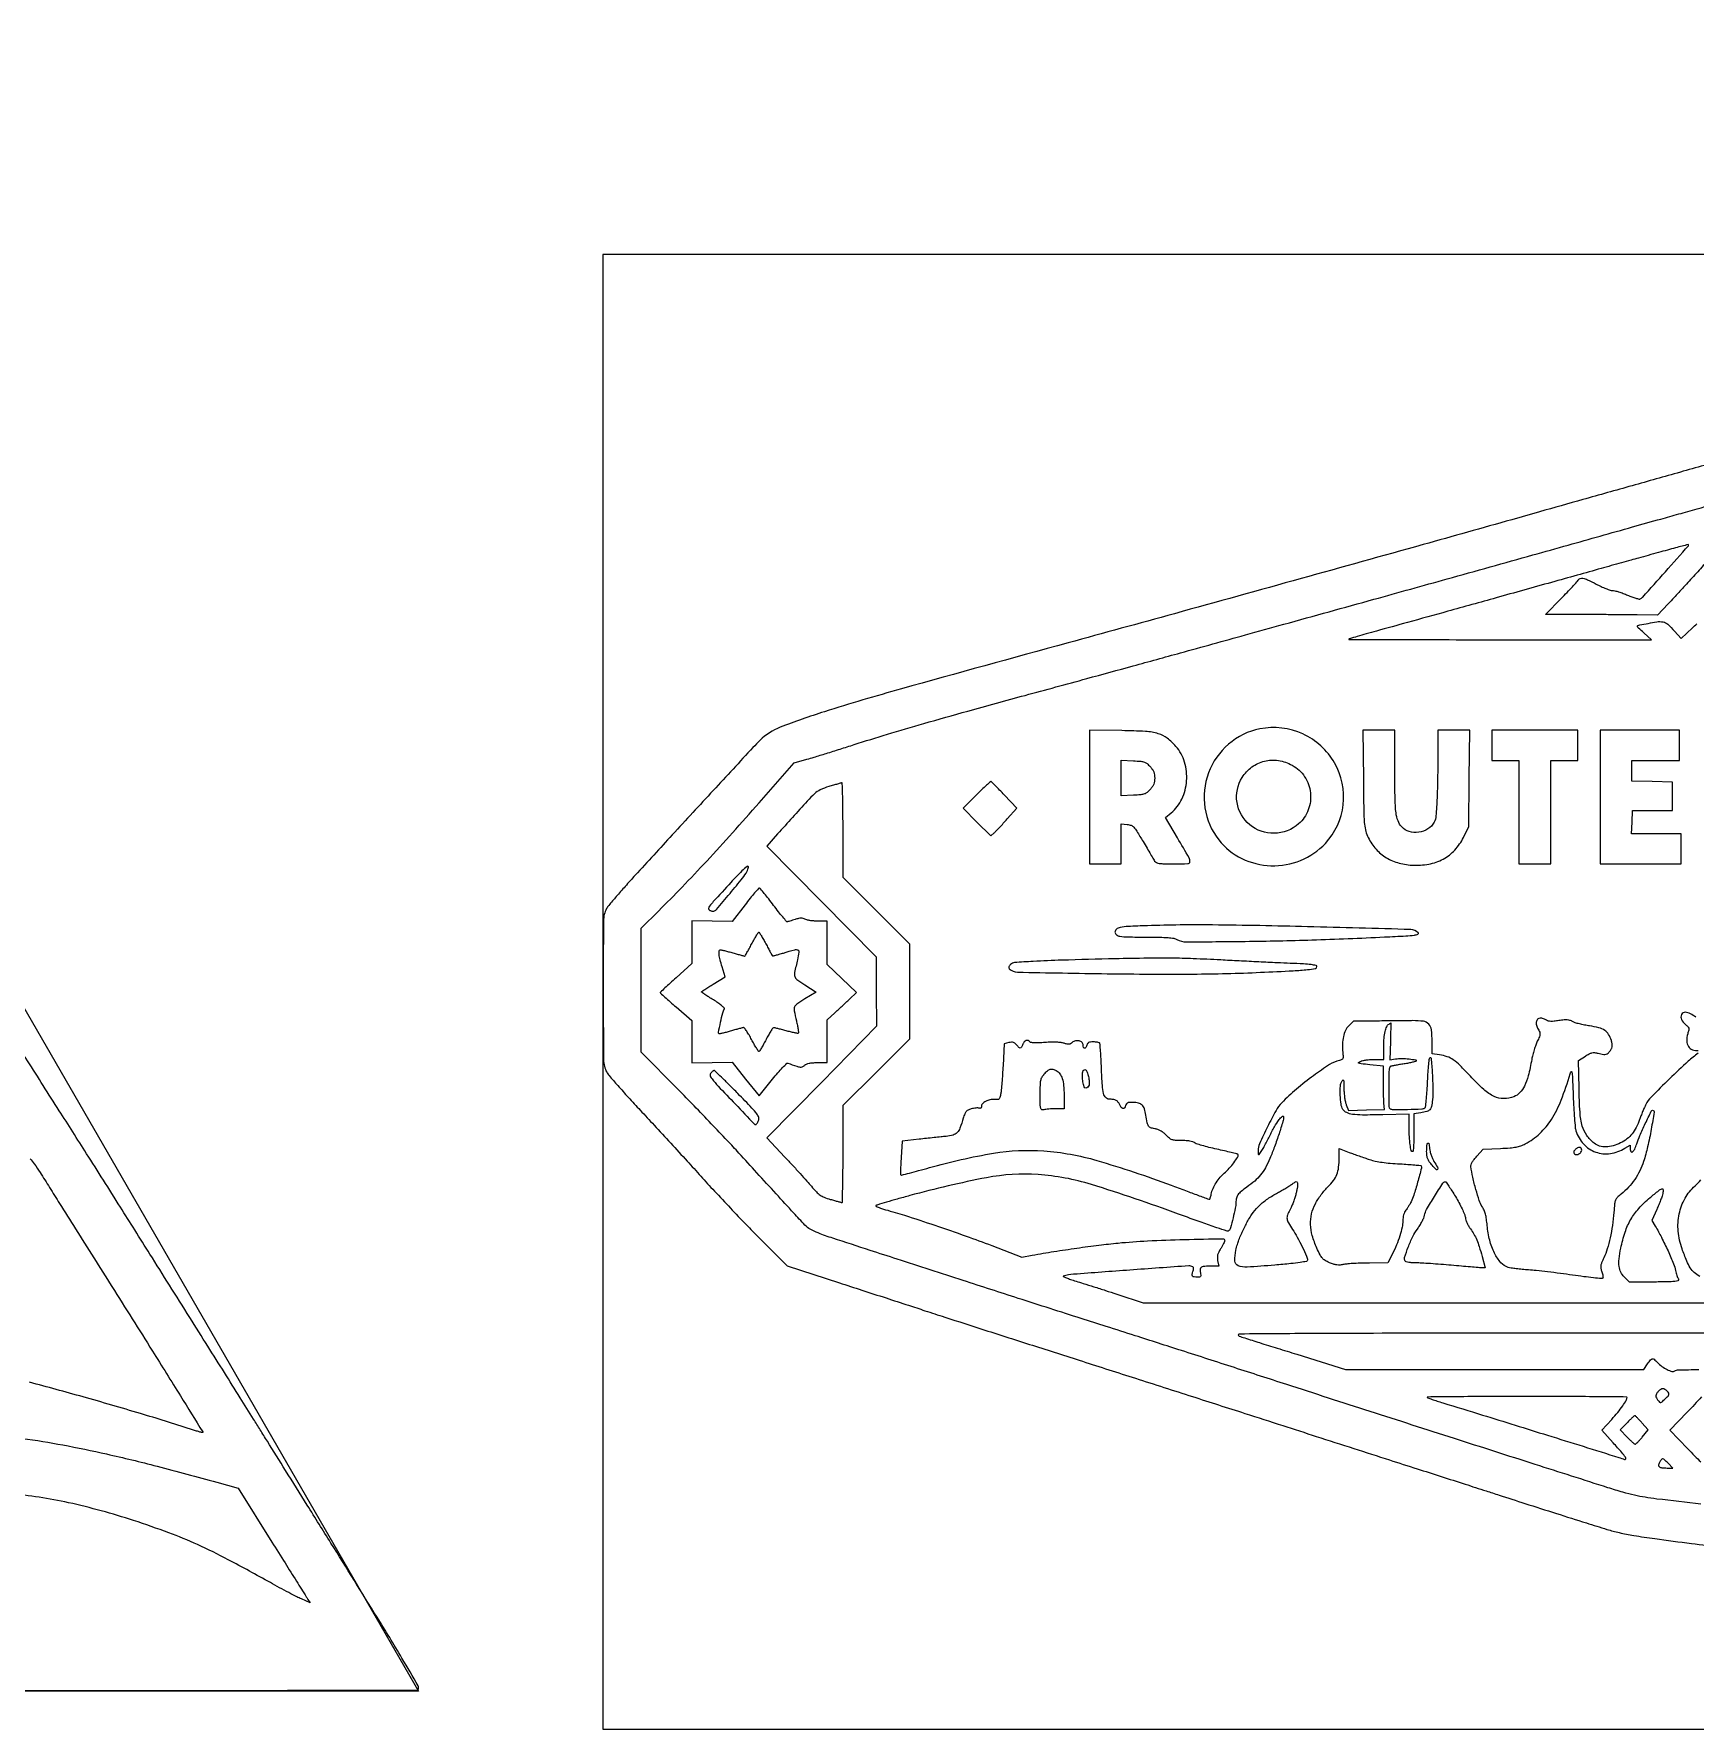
# Model space of a CAD drawing. Header units: millimetres. Extents: x 8 to 202, y 10 to 284.
# Drawn here: x 57.07 to 102.12, y 10 to 55.99 of the extents above; entities that cross this region are included whole.
import ezdxf

# ---------------------------------------------------------------- set-up
doc = ezdxf.new("R2010")
doc.units = ezdxf.units.MM
doc.layers.add('CUT', color=1, linetype='Continuous')
doc.layers.add('ENGRAVE', color=7, linetype='Continuous')

msp = doc.modelspace()

# ---------------------------------------------------------------- linework, layer by layer
at = {"layer": 'CUT'}
for points in [[(22.5, 11.029), (45, 50), (67.5, 11.029)], [(72.5, 10), (142.5, 10), (142.5, 50), (72.5, 50)]]:
    msp.add_lwpolyline(points, close=True, dxfattribs=at)
at = {"layer": 'ENGRAVE'}
for points in [[(22.924, 11.036, 0.000003), (45.118, 11.044, 0.000001), (67.428, 11.053, 0.198812), (67.48, 11.074, 0.340013), (67.492, 11.171, 0.002426), (67.05, 11.926, 0.004978), (66.379, 13.032, 0.000928), (65.123, 15.048, -0.000116), (64.483, 16.073, -0.000149), (63.894, 17.016, -0.000114), (63.4, 17.807, -0.001284), (63.205, 18.122, 0.001574), (63.025, 18.412, 0.00024), (62.663, 18.99, 0.000268), (62.235, 19.672, 0.000233), (61.786, 20.387, -0.000062), (61.296, 21.167, -0.000043), (60.744, 22.045, -0.000044), (60.216, 22.886, -0.000091), (59.805, 23.54, 0.000495), (59.414, 24.161, 0.000306), (58.954, 24.89, 0.000307), (58.498, 25.61, 0.000553), (58.123, 26.2, -0.000128), (57.756, 26.777, -0.000079), (57.323, 27.457, -0.000079), (56.896, 28.13, -0.000142), (56.545, 28.682, 0.000495)], [(102.281, 16.098, 0.002136), (101.087, 16.242, -0.011562), (100.763, 16.288, -0.016219), (100.476, 16.344, -0.01406), (100.165, 16.425, -0.006191), (99.758, 16.549, -0.000384), (97.785, 17.179, -0.00028), (95.593, 17.882, -0.000271), (93.307, 18.617, -0.00028), (91.046, 19.347, 0.000228), (89.626, 19.806, 0.000222), (88.194, 20.268, 0.000219), (86.936, 20.672, 0.000836), (86.151, 20.922, -0.00058), (85.47, 21.138, -0.000308), (84.627, 21.408, -0.000306), (83.766, 21.685, -0.000476), (83.024, 21.925, 0.00005), (82.271, 22.169, 0.00003), (81.376, 22.459, 0.00003), (80.485, 22.748, 0.000052), (79.746, 22.987, -0.001176), (78.737, 23.316, -0.013107), (78.339, 23.459, -0.034193), (78.12, 23.561, -0.079152), (77.978, 23.673, -0.001301), (77.676, 23.999, -0.000351), (77.2, 24.519, -0.000364), (76.676, 25.092, -0.000455), (76.19, 25.625, 0.004479), (75.873, 25.968, 0.001875), (75.439, 26.424, 0.001855), (74.972, 26.908, 0.002407), (74.54, 27.349), (73.535, 28.363), (73.535, 30.045), (73.535, 31.727), (74.014, 32.2, 0.005746), (74.646, 32.841, 0.004513), (75.317, 33.549, 0.004251), (76.018, 34.316, 0.003673), (76.741, 35.132), (77.683, 36.211), (78.035, 36.31, 0.005327), (78.228, 36.367, 0.001202), (78.556, 36.468, 0.001246), (78.934, 36.586, 0.001208), (79.315, 36.708, -0.004298), (80.215, 36.989, -0.003312), (81.203, 37.28, -0.002631), (82.397, 37.618, -0.001219), (83.951, 38.044, 0.000209), (85.625, 38.499, 0.000484), (86.882, 38.843, 0.000468), (88.162, 39.196, 0.000185), (89.925, 39.684, -0.000008), (90.966, 39.973, -0.000005), (92.194, 40.313, -0.000005), (93.41, 40.65, -0.000008), (94.41, 40.928, 0.000314), (95.396, 41.202, 0.00019), (96.563, 41.527, 0.00019), (97.722, 41.852, 0.000334), (98.68, 42.121, -0.000038), (99.547, 42.365, -0.000037), (100.423, 42.612, -0.000036), (101.194, 42.828, -0.000136), (101.677, 42.964, 0.000826), (102.176, 43.105, 0.000188), (103.02, 43.345, 0.000194)], [(125.396, 20.721, 0.000011), (120.227, 20.732, 0.000328)], [(52.369, 35.223, -0.000014), (51.895, 35.963, -0.000006), (51.256, 36.96, -0.000006), (50.572, 38.028, -0.000008), (49.946, 39.006, 0.000149)], [(103.013, 44.464, -0.000279), (101.721, 44.099, 0.000065), (100.411, 43.73, 0.000062), (99.079, 43.355, 0.000061), (97.901, 43.023, 0.000218), (97.149, 42.81, -0.000917), (94.749, 42.135, -0.00036), (91.438, 41.212, -0.000364), (87.998, 40.259, -0.000617), (85.116, 39.467, 0.001104), (80.595, 38.22, 0.008673), (78.507, 37.599, 0.016094), (77.307, 37.177, 0.101291), (76.764, 36.827, 0.012328), (76.569, 36.627, 0.000197), (75.492, 35.463, 0.000587), (74.382, 34.26, 0.000781), (73.376, 33.163, 0.003524), (73.103, 32.861, 0.004724), (72.861, 32.583, 0.003312), (72.661, 32.347, 0.048861), (72.6, 32.258, 0.123562), (72.516, 31.932, 0.002039), (72.509, 30.041, 0.002045), (72.518, 28.151, 0.123131), (72.603, 27.824, 0.052781), (72.667, 27.73, 0.002886), (72.903, 27.459, 0.004458), (73.189, 27.139, 0.00324), (73.513, 26.789, -0.001469), (73.889, 26.384, -0.00086), (74.338, 25.897, -0.00086), (74.785, 25.409, -0.001461), (75.157, 24.998, 0.003715), (75.524, 24.596, 0.002382), (75.957, 24.135, 0.002393), (76.385, 23.687, 0.004479), (76.736, 23.33), (77.5, 22.566), (78.914, 22.107, -0.000235), (79.522, 21.91, -0.000186), (80.179, 21.696, -0.000188), (80.788, 21.497, -0.000469), (81.234, 21.351, 0.001441), (81.772, 21.176, 0.000213), (82.862, 20.825, 0.00024), (84.149, 20.412, 0.000206), (85.504, 19.978, -0.000177), (86.943, 19.518, -0.000143), (88.488, 19.022, -0.000145), (89.912, 18.565, -0.000375), (90.938, 18.234, 0.000221), (91.846, 17.941, 0.000158), (92.863, 17.614, 0.000159), (93.833, 17.302, 0.00034), (94.583, 17.062, -0.000168), (95.233, 16.854, -0.000167), (95.884, 16.645, -0.000164), (96.454, 16.462, -0.000651), (96.804, 16.349, 0.000911), (97.507, 16.122, 0.000519), (98.358, 15.851, 0.000505), (99.173, 15.592, 0.0015), (99.732, 15.418, 0.020619), (100.064, 15.33, 0.013066), (100.457, 15.254, 0.007592), (101.028, 15.167, 0.001623), (102.022, 15.036, -0.000226), (102.848, 14.929, -0.000131)], [(102.421, 41.648, -0.000973), (102.115, 41.311, -0.001002), (101.811, 40.978, -0.000967), (101.546, 40.691, -0.004267), (101.389, 40.524), (101.1, 40.222), (100.547, 40.227, 0.000655), (100.27, 40.23, 0.000234), (99.873, 40.232, 0.000232), (99.439, 40.235, 0.000275), (99.028, 40.237), (98.06, 40.241), (98.485, 40.669, 0.003262), (98.65, 40.838, 0.004538), (98.795, 40.992, 0.00283), (98.916, 41.122, 0.057101), (98.947, 41.166, -0.165587), (99.004, 41.217, -0.153973), (99.081, 41.224, -0.06102), (99.205, 41.182, -0.009137), (99.44, 41.063, 0.013034), (99.573, 40.997, 0.01489), (99.704, 40.941, 0.014121), (99.817, 40.9, 0.077378), (99.88, 40.889, -0.059657), (99.943, 40.881, -0.012948), (100.048, 40.851, -0.013325), (100.169, 40.811, -0.012403), (100.29, 40.762, 0.01199), (100.406, 40.716, 0.016754), (100.513, 40.681, 0.013132), (100.601, 40.657, 0.168378), (100.635, 40.66, 0.103193), (100.704, 40.711, 0.000458), (101.315, 41.398, 0.000186), (101.941, 42.104, 0.396732), (101.94, 42.13, 0.263603), (101.93, 42.133, 0.000588), (101.769, 42.092, 0.003568), (101.586, 42.045, 0.002183), (101.372, 41.986, -0.000012), (101.127, 41.918, -0.000009), (100.852, 41.842, -0.000009), (100.588, 41.769, -0.000019), (100.384, 41.712, 0.000372), (100.123, 41.639, 0.000049), (99.572, 41.486, 0.000057), (98.919, 41.303, 0.000048), (98.227, 41.109, -0.000133), (96.724, 40.689, -0.000201), (95.417, 40.325, -0.000231), (94.321, 40.02, -0.000509), (93.483, 39.789, 0.00141), (93.2, 39.71, 0.002254), (92.96, 39.641, 0.000438), (92.748, 39.579, 0.11751), (92.732, 39.57, 0.67848), (92.734, 39.563, 0.000024), (93.927, 39.558, 0.000644), (95.251, 39.555, 0.000384), (96.828, 39.553), (100.942, 39.553), (100.727, 39.743, -0.004031), (100.589, 39.867, -0.09076), (100.557, 39.91, -0.416457), (100.566, 39.935, -0.066821), (100.621, 39.954, -0.006505), (101.08, 40.038, -0.086062), (101.252, 40.037, -0.14209), (101.38, 39.974, -0.027121), (101.564, 39.786), (101.74, 39.587), (102.048, 39.872, -0.007431), (102.17, 39.981, -0.010924)], [(107.5, 20.742, 0.000063), (95.812, 20.74, 0.001065), (91.947, 20.731, 0.000978), (89.761, 20.717, 0.84553), (89.752, 20.662, 0.004742), (89.906, 20.611, 0.00039), (90.309, 20.484, 0.000522), (90.791, 20.333, 0.000402), (91.316, 20.169), (92.644, 19.757), (96.686, 19.757), (100.729, 19.757), (100.831, 19.908, -0.016436), (100.914, 20.022, -0.193257), (100.961, 20.049, -0.222208), (101.009, 20.034, -0.0222), (101.098, 19.947, 0.047538), (101.22, 19.839, 0.044333), (101.362, 19.754, 0.046405), (101.493, 19.704, 0.210866), (101.572, 19.716, -0.135973), (101.667, 19.745, -0.002265), (102.22, 19.755, -0.001225)], [(102.143, 29.318, -0.017361), (101.997, 29.404, 0.145056), (101.852, 29.446, 0.283493), (101.754, 29.384, 0.225449), (101.752, 29.251, 0.118973), (101.857, 29.118, -0.028772), (101.922, 29.06, -0.136937), (101.947, 29.017, -0.116323), (101.948, 28.964, -0.018189), (101.921, 28.861, 0.076296), (101.894, 28.667, 0.140227), (101.939, 28.515, 0.167387), (102.051, 28.427, 0.119687), (102.209, 28.411)], [(102.209, 28.333, 0.044186), (101.933, 28.119, 0.006829), (101.429, 27.642, 0.005167), (100.93, 27.144, 0.076563), (100.786, 26.945, 0.013182), (100.746, 26.861, 0.006417), (100.699, 26.752, 0.00636), (100.653, 26.637, 0.009136), (100.615, 26.534, -0.034904), (100.524, 26.318, -0.052862), (100.413, 26.147, -0.056611), (100.274, 26.011, -0.048387), (100.102, 25.902, -0.048858), (99.9, 25.823, -0.064849), (99.705, 25.795, -0.073629), (99.53, 25.818, -0.095603), (99.387, 25.891, -0.073935), (99.183, 26.105, -0.086698), (99.063, 26.358, -0.05167), (99, 26.732, -0.011146), (98.974, 27.388), (98.96, 28.14), (99.145, 28.256, -0.019076), (99.251, 28.318, -0.065506), (99.325, 28.346, -0.078292), (99.396, 28.351, -0.035376), (99.49, 28.336, 0.012342), (99.642, 28.304, 0.100084), (99.713, 28.306, 0.153078), (99.764, 28.335, 0.040776), (99.823, 28.41, 0.037792), (99.86, 28.477, 0.082472), (99.875, 28.533, 0.073065), (99.872, 28.595, 0.024794), (99.85, 28.682, 0.064971), (99.777, 28.846, 0.108424), (99.672, 28.955, 0.084628), (99.513, 29.026, 0.028074), (99.261, 29.076, -0.013619), (99.121, 29.099, -0.014099), (98.984, 29.13, -0.013929), (98.867, 29.163, -0.057259), (98.8, 29.193, 0.050183), (98.728, 29.226, 0.065436), (98.656, 29.241, 0.045991), (98.566, 29.239, 0.012924), (98.426, 29.22, -0.012257), (98.295, 29.201, -0.038575), (98.207, 29.198, -0.058843), (98.143, 29.208, -0.089468), (98.093, 29.233, 0.050602), (98.056, 29.254, 0.030618), (98.01, 29.272, 0.030457), (97.961, 29.284, 0.046261), (97.917, 29.288, 0.218683), (97.849, 29.257, 0.149958), (97.815, 29.179, 0.104531), (97.826, 29.07, 0.077311), (97.879, 28.96, -0.066824), (97.909, 28.904, -0.117254), (97.914, 28.851, -0.067348), (97.897, 28.783, -0.011209), (97.842, 28.66, 0.023205), (97.8, 28.558, 0.011764), (97.757, 28.427, 0.01166), (97.718, 28.29, 0.017046), (97.692, 28.167, -0.015249), (97.596, 27.723, -0.051236), (97.495, 27.444, -0.081435), (97.371, 27.266, -0.104754), (97.206, 27.155, -0.096781), (96.933, 27.104, -0.109353), (96.674, 27.162, -0.073442), (96.389, 27.352, -0.023272), (96.026, 27.712, 0.010215), (95.746, 28.004, 0.045126), (95.564, 28.156, 0.068625), (95.397, 28.241, 0.047515), (95.192, 28.29), (94.994, 28.319), (94.991, 28.652, 0.029443), (94.969, 28.969, 0.15536), (94.897, 29.125, 0.17329), (94.752, 29.201, 0.038701), (94.47, 29.219, -0.000761), (94.296, 29.217, -0.000254), (94.042, 29.214, -0.000253), (93.761, 29.211, -0.000288), (93.491, 29.209), (92.853, 29.204), (92.729, 29.081, 0.085823), (92.641, 28.955, 0.055395), (92.583, 28.786, 0.048187), (92.557, 28.584, 0.035324), (92.566, 28.358, -0.01316), (92.576, 28.242, -0.114547), (92.568, 28.191, -0.188538), (92.539, 28.161, -0.048386), (92.475, 28.139, 0.084027), (92.209, 28.026, 0.015791), (91.773, 27.726, 0.017465), (91.31, 27.36, 0.022054), (90.91, 26.989, 0.069428), (90.758, 26.785, 0.010836), (90.526, 26.34, 0.00882), (90.31, 25.881, 0.108697), (90.271, 25.693, 0.005328), (90.273, 25.604, 0.231017), (90.281, 25.588, 0.395813), (90.295, 25.59, 0.010425), (90.338, 25.644, 0.032419), (90.374, 25.697, 0.005014), (90.436, 25.807, 0.005574), (90.506, 25.939, 0.00482), (90.578, 26.079, -0.012938), (90.717, 26.342, -0.028053), (90.84, 26.534, -0.065565), (90.923, 26.622, -0.624552), (90.958, 26.606, -0.078412), (90.941, 26.48, -0.006005), (90.838, 26.152, -0.008938), (90.715, 25.798, -0.011877), (90.59, 25.481, -0.025985), (90.469, 25.23, -0.043237), (90.338, 25.035, -0.044219), (90.179, 24.868, -0.028702), (89.968, 24.704, 0.016834), (89.806, 24.584, 0.069756), (89.723, 24.497, 0.09886), (89.682, 24.406, 0.054633), (89.667, 24.284, -0.048631), (89.651, 24.133, -0.009587), (89.591, 23.866, -0.00584), (89.52, 23.594, -0.13081), (89.48, 23.524, -0.278275), (89.432, 23.512, -0.004147), (89.149, 23.603, -0.007251), (88.75, 23.74, -0.001885), (88.113, 23.972, 0.01328), (85.75, 24.773, 0.057985), (84.301, 25.043, 0.064861), (82.907, 24.958, 0.019256), (80.824, 24.473, 0.002069), (80.483, 24.378, 0.003228), (80.19, 24.293, 0.000934), (79.936, 24.217, 0.109304), (79.906, 24.2, 0.521923), (79.908, 24.184, 0.022709), (79.968, 24.155, 0.022256), (80.055, 24.123, 0.011855), (80.165, 24.091, -0.012432), (80.684, 23.938, -0.003366), (81.498, 23.669, -0.00357), (82.35, 23.375, -0.006414), (83.045, 23.119), (83.865, 22.805), (84.145, 22.856, -0.00492), (84.734, 22.955, -0.004212), (85.355, 23.049, -0.004319), (85.954, 23.129, -0.006662), (86.474, 23.187, -0.012131), (87.272, 23.245, -0.006293), (88.271, 23.282, -0.001133), (89.314, 23.304, -0.419834), (89.364, 23.255, -0.100943), (89.358, 23.227, -0.013233), (89.332, 23.169, -0.01494), (89.296, 23.102, -0.012002), (89.254, 23.032, 0.023343), (89.201, 22.938, 0.055661), (89.173, 22.864, 0.065044), (89.165, 22.792, 0.043267), (89.173, 22.709), (89.201, 22.56), (89.006, 22.56, 0.016826), (88.822, 22.554, 0.115506), (88.736, 22.528, 0.227735), (88.7, 22.475, 0.086526), (88.703, 22.384, -0.022765), (88.714, 22.312, -0.171437), (88.706, 22.279, -0.214924), (88.68, 22.263, -0.037815), (88.622, 22.258, -0.037919), (88.533, 22.265, -0.192232), (88.492, 22.289, -0.212153), (88.481, 22.334, -0.046695), (88.502, 22.412, 0.034495), (88.516, 22.456, 0.061723), (88.519, 22.493, 0.083722), (88.514, 22.522, 0.16701), (88.5, 22.539, 0.157362), (88.389, 22.567, 0.000409), (86.793, 22.452, 0.001011), (85.266, 22.338, 0.056643), (84.986, 22.285, 0.698291), (84.986, 22.274, 0.009225), (85.07, 22.241, 0.011341), (85.185, 22.2, 0.005886), (85.331, 22.153, -0.002596), (85.528, 22.092, -0.000877), (85.815, 22.002, -0.000872), (86.132, 21.9, -0.001001), (86.434, 21.802), (87.149, 21.568), (107.498, 21.568)], [(56.964, 25.474, -0.022993), (57.076, 25.334, -0.014916), (57.235, 25.102, -0.003238), (57.495, 24.691, 0.000713), (57.763, 24.263, 0.000183), (58.196, 23.573, 0.000187), (58.691, 22.787, 0.00019), (59.184, 22.005, -0.000572), (60.284, 20.256, -0.001641), (61.043, 19.038, -0.000183), (61.646, 18.063, -0.587252), (61.634, 18.043, -0.070478), (61.615, 18.046, -0.001776), (61.528, 18.071, -0.003772), (61.427, 18.102, -0.002559), (61.312, 18.138, 0.005888), (59.955, 18.561, 0.004002), (58.401, 19.012, 0.003877), (56.945, 19.41, 0.012665)], [(102.248, 22.28, -0.051693), (102.099, 22.385, -0.069936), (101.992, 22.51, -0.045585), (101.895, 22.698, -0.010572), (101.768, 23.029, -0.064773), (101.663, 23.507, -0.072568), (101.691, 23.977, -0.076528), (101.848, 24.399, -0.085036), (102.121, 24.736, 0.042372), (102.28, 24.902, 0.079779)], [(102.299, 19.017, -0.006887), (101.908, 18.598), (101.439, 18.109), (101.921, 17.607, 0.003542), (102.109, 17.413, 0.005419), (102.275, 17.249, 0.002106)], [(56.762, 17.885, -0.012309), (57.85, 17.709, -0.00914), (59.041, 17.463, -0.00779), (60.407, 17.133, -0.004591), (62.028, 16.698), (62.605, 16.537), (63.523, 15.073, 0.000017), (63.879, 14.506, 0.000026), (64.189, 14.013, 0.000009), (64.456, 13.588, 0.00069), (64.499, 13.519), (64.557, 13.428), (64.324, 13.53, -0.014584), (64.197, 13.59, -0.003156), (63.98, 13.702, -0.00329), (63.732, 13.835, -0.003141), (63.481, 13.973, 0.005685), (62.339, 14.595, 0.015129), (61.507, 15.004, 0.017561), (60.725, 15.326, 0.010397), (59.773, 15.658, 0.023743), (58.009, 16.141, 0.034204), (56.409, 16.385, 0.038109)]]:
    msp.add_lwpolyline(points, format="xyb", dxfattribs=at)
for points in [[(85.698, 35.287), (85.698, 33.472), (86.129, 33.472), (86.56, 33.472), (86.56, 34.014), (86.56, 34.555), (86.722, 34.542, -0.072497), (86.824, 34.518, -0.114192), (86.898, 34.468, -0.048186), (86.98, 34.36, -0.004503), (87.151, 34.076, 0.00017), (87.257, 33.897, 0.000224), (87.353, 33.734, 0.000161), (87.435, 33.597, 0.002185), (87.464, 33.547, 0.15465), (87.51, 33.508, 0.067555), (87.587, 33.485, 0.030924), (87.722, 33.475, 0.004826), (87.989, 33.472, 0.009667), (88.363, 33.479, 0.364788), (88.421, 33.532, 0.166226), (88.401, 33.634, 0.002395), (88.083, 34.176), (87.755, 34.728), (87.912, 34.858, 0.1114), (88.203, 35.232, 0.09171), (88.33, 35.723, 0.090576), (88.275, 36.232, 0.105), (88.042, 36.659, 0.053435), (87.805, 36.883, 0.091789), (87.563, 37.004, 0.056533), (87.219, 37.064, 0.010327), (86.571, 37.087), (85.698, 37.101)], [(90.32, 37.135, 0.129835), (89.469, 36.721, 0.126912), (88.925, 35.938, 0.127104), (88.827, 34.99, 0.130436), (89.204, 34.124, 0.111097), (89.828, 33.619, 0.106812), (90.618, 33.421, 0.105985), (91.424, 33.566, 0.107807), (92.094, 34.028, 0.161347), (92.577, 35.075, 0.159073), (92.343, 36.21, 0.157005), (91.481, 36.998, 0.157103)], [(93.125, 35.769, 0.001277), (93.135, 34.929, 0.014426), (93.15, 34.596, 0.037345), (93.179, 34.397, 0.052309), (93.237, 34.227, 0.065211), (93.44, 33.904, 0.074962), (93.711, 33.662, 0.073162), (94.047, 33.506, 0.058267), (94.441, 33.438, 0.058731), (94.898, 33.466, 0.07888), (95.289, 33.603, 0.082701), (95.604, 33.848, 0.072274), (95.841, 34.192), (95.984, 34.483), (95.998, 35.789), (96.012, 37.095), (95.577, 37.095), (95.143, 37.095), (95.144, 36.976, -0.002762), (95.14, 35.957, -0.008318), (95.122, 35.263, -0.00792), (95.094, 34.772, -0.106794), (95.043, 34.6, -0.127058), (94.874, 34.419, -0.106188), (94.626, 34.328, -0.108363), (94.367, 34.347, -0.137386), (94.165, 34.474, -0.094329), (94.064, 34.64, -0.059102), (94.01, 34.861, -0.027036), (93.984, 35.225, -0.003774), (93.979, 35.98), (93.979, 37.095), (93.545, 37.095), (93.112, 37.095)], [(87.341, 36.112, -0.031994), (87.401, 36.036, -0.054887), (87.439, 35.965, -0.057243), (87.459, 35.89, -0.038326), (87.466, 35.801, -0.038326), (87.459, 35.712, -0.057243), (87.439, 35.637, -0.054887), (87.401, 35.566, -0.031994), (87.341, 35.49, -0.036015), (87.258, 35.41, -0.091542), (87.186, 35.369, -0.060911), (87.087, 35.348, -0.009659), (86.888, 35.334), (86.56, 35.317), (86.56, 35.801), (86.56, 36.285), (86.888, 36.268, -0.009659), (87.087, 36.254, -0.060911), (87.186, 36.233, -0.091542), (87.258, 36.192, -0.036015)], [(91.197, 36.147, -0.123618), (91.532, 35.836, -0.117985), (91.689, 35.398, -0.117706), (91.63, 34.936, -0.122627), (91.369, 34.559, -0.176928), (90.709, 34.301, -0.17945), (90.043, 34.532, -0.183341), (89.698, 35.136, -0.18242), (89.84, 35.818, -0.091271), (90.103, 36.102, -0.101196), (90.442, 36.261, -0.099623), (90.82, 36.276, -0.085778)], [(78.627, 35.568, 0.034298), (78.396, 35.479, 0.078308), (78.241, 35.376, 0.022301), (78.042, 35.175, 0.00065), (77.239, 34.285), (76.942, 33.956), (78.425, 32.452), (79.908, 30.949), (79.913, 30.007), (79.918, 29.066), (78.434, 27.552), (76.949, 26.039), (77.438, 25.518, -0.002345), (77.641, 25.299, -0.002139), (77.849, 25.071, -0.002138), (78.033, 24.865, -0.006951), (78.153, 24.727, 0.01389), (78.291, 24.571, 0.053114), (78.39, 24.487, 0.058935), (78.498, 24.429, 0.019811), (78.668, 24.371, 0.002443), (78.781, 24.338, 0.003584), (78.881, 24.311, 0.001729), (78.965, 24.288, 0.064696), (78.985, 24.285, 0.407586), (78.996, 24.296, 0.000432), (79.004, 24.674, 0.003274), (79.011, 25.1, 0.001964), (79.013, 25.607), (79.013, 26.929), (79.918, 27.826), (80.824, 28.723), (80.824, 30.009), (80.824, 31.294), (79.918, 32.199), (79.013, 33.103), (79.013, 34.387, 0.00236), (79.01, 34.88, 0.003949), (79.003, 35.293, 0.00063), (78.993, 35.657, 0.433032), (78.98, 35.669, 0.045345), (78.957, 35.664, 0.001328), (78.863, 35.638, 0.002656), (78.752, 35.605, 0.001827)], [(82.635, 35.348), (82.27, 34.981), (82.645, 34.606), (83.02, 34.231), (83.113, 34.315, 0.017716), (83.164, 34.365, 0.003306), (83.255, 34.46, 0.003537), (83.359, 34.573, 0.003226), (83.464, 34.69), (83.723, 34.982), (83.389, 35.337, 0.002378), (83.259, 35.475, 0.003656), (83.145, 35.592, 0.001254), (83.046, 35.692, 0.101715), (83.028, 35.704, 0.284543), (83.009, 35.701, 0.002694), (82.901, 35.604, 0.007909), (82.777, 35.488, 0.004911)], [(75.973, 32.969, 0.000552), (75.495, 32.449, 0.020591), (75.392, 32.327, 0.146854), (75.368, 32.265, 0.276095), (75.391, 32.219, 0.042531), (75.419, 32.204, 0.035997), (75.451, 32.193, 0.037519), (75.481, 32.188, 0.078683), (75.505, 32.189, 0.166471), (75.577, 32.232, 0.001839), (75.948, 32.672, 0.004505), (76.289, 33.088, 0.048285), (76.409, 33.27, 0.084492), (76.446, 33.382, 0.656641), (76.413, 33.403, 0.049426), (76.267, 33.28, 0.005695)], [(76.358, 32.363), (76.01, 31.905), (75.463, 31.915), (74.915, 31.925), (74.915, 31.347), (74.915, 30.768), (74.485, 30.384, 0.002851), (74.32, 30.235, 0.004598), (74.181, 30.106, 0.001045), (74.062, 29.993, 0.231819), (74.056, 29.978, 0.183634), (74.064, 29.964, 0.000918), (74.183, 29.856, 0.003965), (74.32, 29.732, 0.00248), (74.483, 29.59), (74.908, 29.224), (74.912, 28.65), (74.915, 28.076), (75.46, 28.083), (76.004, 28.09), (76.369, 27.633), (76.734, 27.175), (77.101, 27.631, -0.008106), (77.245, 27.805, -0.012883), (77.375, 27.948, -0.006754), (77.486, 28.062, -0.292494), (77.518, 28.068, 0.003931), (77.756, 27.982, 0.051751), (77.848, 27.96, 0.137855), (77.907, 27.968, 0.080397), (77.969, 28.008, -0.083924), (78.021, 28.041, -0.048448), (78.092, 28.064, -0.035973), (78.188, 28.077, -0.015797), (78.315, 28.081), (78.581, 28.081), (78.581, 28.661), (78.581, 29.242), (78.786, 29.43, 0.000813), (78.879, 29.515, 0.000493), (78.988, 29.616, 0.000494), (79.096, 29.716, 0.000871), (79.185, 29.799), (79.379, 29.981), (78.98, 30.361), (78.581, 30.741), (78.581, 31.33), (78.581, 31.919), (78.322, 31.919, -0.017873), (78.217, 31.923, -0.01937), (78.115, 31.934, -0.019265), (78.029, 31.951, -0.083252), (77.981, 31.971, 0.072326), (77.931, 31.992, 0.07403), (77.877, 31.999, 0.051922), (77.809, 31.99, 0.017126), (77.712, 31.963, -0.002086), (77.638, 31.941, -0.002866), (77.572, 31.921, -0.00184), (77.516, 31.905, -0.034055), (77.498, 31.901, -0.258854), (77.481, 31.908, -0.001824), (77.379, 32.031, -0.00632), (77.263, 32.175, -0.00393), (77.131, 32.347, 0.004402), (76.997, 32.52, 0.006686), (76.878, 32.668, 0.002894), (76.774, 32.792, 0.148426), (76.748, 32.809, 0.284934), (76.721, 32.801, 0.004795), (76.616, 32.683, 0.010691), (76.494, 32.538, 0.006707)], [(87.272, 31.795, 0.003598), (86.745, 31.773, 0.036846), (86.528, 31.746, 0.120213), (86.426, 31.699, 0.227945), (86.388, 31.619, 0.244497), (86.425, 31.548, 0.114846), (86.523, 31.509, 0.034696), (86.733, 31.491, 0.003347), (87.243, 31.486, -0.00412), (87.6, 31.483, -0.014414), (87.829, 31.472, -0.020539), (87.984, 31.454, -0.090474), (88.07, 31.423, 0.131697), (88.322, 31.357, 0.001822), (89.922, 31.37, 0.005183), (91.727, 31.41, 0.003987), (93.696, 31.489, 0.001571), (94.275, 31.519, 0.017347), (94.507, 31.54, 0.068087), (94.603, 31.566, 0.533444), (94.611, 31.604, 0.191505), (94.408, 31.691, 0.000621), (91.609, 31.767, 0.003763), (89.033, 31.815, 0.011269)], [(76.919, 31.305, 0.000753), (76.983, 31.184, 0.001169), (77.039, 31.08, 0.000332), (77.089, 30.989, 0.038995), (77.096, 30.978, 0.296036), (77.106, 30.975, 0.002815), (77.188, 30.995, 0.008157), (77.284, 31.02, 0.00505), (77.396, 31.054, -0.006872), (77.702, 31.144, -0.180344), (77.785, 31.136, -0.331109), (77.816, 31.078, -0.020386), (77.777, 30.873, 0.006233), (77.7, 30.527, 0.123806), (77.704, 30.42, 0.165419), (77.761, 30.339, 0.013379), (77.978, 30.19), (78.284, 29.991), (77.98, 29.807, 0.012463), (77.76, 29.667, 0.152259), (77.698, 29.59, 0.141371), (77.689, 29.489, 0.010259), (77.747, 29.213, -0.007545), (77.774, 29.092, -0.011636), (77.793, 28.987, -0.006113), (77.805, 28.898, -0.232555), (77.799, 28.88, -0.242515), (77.781, 28.874, -0.006317), (77.693, 28.89, -0.011969), (77.588, 28.913, -0.007726), (77.468, 28.944, 0.002677), (77.347, 28.977, 0.003872), (77.24, 29.004, 0.002029), (77.149, 29.027, 0.062621), (77.126, 29.029, 0.248419), (77.108, 29.019, 0.005851), (77.053, 28.934, 0.011546), (76.991, 28.829, 0.00741), (76.924, 28.706, -0.005606), (76.857, 28.582, -0.008914), (76.797, 28.478, -0.003506), (76.744, 28.391, -0.263383), (76.73, 28.383, -0.254295), (76.716, 28.391, -0.003396), (76.662, 28.478, -0.00869), (76.601, 28.583, -0.00548), (76.533, 28.706, 0.008755), (76.464, 28.83, 0.013485), (76.4, 28.935, 0.007814), (76.343, 29.018, 0.244992), (76.322, 29.03, 0.0617), (76.296, 29.026, 0.002795), (76.207, 29.003, 0.004641), (76.102, 28.975, 0.003304), (75.985, 28.941, -0.006744), (75.868, 28.908, -0.009813), (75.764, 28.882, -0.005817), (75.676, 28.863, -0.14534), (75.652, 28.865, -0.361362), (75.634, 28.898, -0.003603), (75.691, 29.174, -0.008394), (75.75, 29.433, -0.078153), (75.794, 29.539, 0.357687), (75.791, 29.564, 0.015479), (75.718, 29.628, 0.020388), (75.619, 29.703, 0.012385), (75.497, 29.783, -0.002927), (75.373, 29.861, -0.004738), (75.269, 29.929, -0.001061), (75.179, 29.99, -0.249634), (75.174, 29.999, -0.249508), (75.179, 30.007, -0.001086), (75.268, 30.067, -0.004795), (75.371, 30.134, -0.002963), (75.493, 30.212), (75.813, 30.411), (75.731, 30.68, -0.014116), (75.679, 30.871, -0.033208), (75.653, 31.017, -0.046594), (75.652, 31.115, -0.390896), (75.682, 31.143, -0.059471), (75.705, 31.14, -0.001937), (75.797, 31.118, -0.003691), (75.905, 31.09, -0.002554), (76.026, 31.057, 0.000904), (76.146, 31.024, 0.001431), (76.249, 30.996, 0.000308), (76.34, 30.972, 0.065031), (76.349, 30.97, 0.268731), (76.356, 30.974, 0.000842), (76.408, 31.065, 0.004302), (76.466, 31.17, 0.00264), (76.533, 31.294, -0.005205), (76.601, 31.417, -0.008274), (76.661, 31.522, -0.003088), (76.715, 31.609, -0.255149), (76.728, 31.617, -0.262368), (76.742, 31.61, -0.003352), (76.794, 31.525, -0.008698), (76.853, 31.425, -0.005466)], [(86.388, 30.896, 0.001205), (84.949, 30.859, 0.006539), (84.169, 30.826, 0.005782), (83.665, 30.793, 0.178826), (83.553, 30.741, 0.04248), (83.524, 30.708, 0.08796), (83.51, 30.677, 0.122932), (83.509, 30.65, 0.141117), (83.522, 30.628, 0.194149), (83.745, 30.533, 0.001016), (86.176, 30.493, 0.004989), (88.503, 30.483, 0.010105), (90.334, 30.53, 0.001365), (91.225, 30.574, 0.012596), (91.611, 30.604, 0.022528), (91.822, 30.635, 0.359025), (91.865, 30.687, 0.358028), (91.841, 30.717, 0.019247), (91.71, 30.738, 0.01586), (91.502, 30.756, 0.003485), (91.143, 30.773, -0.001308), (90.785, 30.789, -0.000508), (90.291, 30.812, -0.000503), (89.755, 30.839, -0.000623), (89.256, 30.865, 0.003539), (88.508, 30.899, 0.006965), (87.913, 30.914, 0.00627), (87.278, 30.913, 0.002339)], [(93.856, 28.657), (93.842, 28.154), (93.999, 28.18, -0.043994), (94.161, 28.192, -0.022509), (94.365, 28.18, -0.018755), (94.543, 28.154, -0.614474), (94.553, 28.122, -0.126229), (94.525, 28.107, -0.007452), (94.434, 28.084, -0.010862), (94.322, 28.061, -0.007769), (94.196, 28.04, 0.004612), (94.072, 28.02, 0.00696), (93.963, 28, 0.003167), (93.872, 27.981, 0.144858), (93.855, 27.972, 0.193583), (93.82, 27.888, 0.003494), (93.813, 27.394, 0.002922), (93.813, 26.894, 0.258563), (93.848, 26.831, 0.140901), (93.929, 26.808, 0.003477), (94.32, 26.813, 0.003681), (94.71, 26.824, 0.130381), (94.796, 26.85, 0.230184), (94.811, 26.874, 0.003005), (94.83, 27.054, 0.007928), (94.848, 27.266, 0.005032), (94.863, 27.514, -0.004535), (94.877, 27.763, -0.006646), (94.895, 27.983, -0.003474), (94.913, 28.168, -0.112106), (94.928, 28.21, -0.722583), (94.963, 28.202, -0.005895), (94.993, 27.79, -0.010592), (95.01, 27.367, -0.030842), (94.998, 27.075, -0.022905), (94.97, 26.89, -0.134092), (94.926, 26.803, -0.145421), (94.846, 26.754, -0.028541), (94.68, 26.718), (94.496, 26.691), (94.496, 26.178, -0.006856), (94.494, 25.982, -0.011393), (94.485, 25.816, -0.005112), (94.474, 25.679, -0.387103), (94.459, 25.665, -0.351221), (94.421, 25.696, -0.020975), (94.393, 25.85, -0.022573), (94.374, 26.063, -0.011082), (94.367, 26.334), (94.367, 26.679), (93.65, 26.664, -0.00502), (93.1, 26.659, -0.034125), (92.829, 26.677, -0.07682), (92.672, 26.724, -0.137835), (92.57, 26.812, -0.111261), (92.519, 26.951, -0.026156), (92.498, 27.198, -0.025996), (92.503, 27.446, -0.114751), (92.546, 27.585, -0.142158), (92.57, 27.608, -0.483782), (92.587, 27.6, -0.055684), (92.595, 27.539, -0.004662), (92.597, 27.378, 0.018608), (92.602, 27.255, 0.016325), (92.617, 27.128, 0.016622), (92.637, 27.013, 0.046306), (92.662, 26.935), (92.725, 26.784), (93.212, 26.796), (93.698, 26.808), (93.683, 26.981, -0.01362), (93.677, 27.074, -0.00349), (93.673, 27.224, -0.003552), (93.671, 27.396, -0.0036), (93.671, 27.568), (93.674, 27.982), (93.298, 28.022, -0.002673), (93.065, 28.049, -0.057639), (92.998, 28.065, -0.579942), (92.995, 28.085, -0.071822), (93.043, 28.115, -0.050208), (93.107, 28.135, -0.016573), (93.204, 28.152, -0.016317), (93.314, 28.163, -0.017803), (93.421, 28.167), (93.677, 28.167), (93.677, 28.509, -0.01852), (93.686, 28.744, -0.038489), (93.713, 28.924, -0.051089), (93.757, 29.054, -0.14406), (93.82, 29.125, 0.000934), (93.839, 29.138, 0.001542), (93.856, 29.148, 0.000114), (93.871, 29.158, 0.253763), (93.871, 29.158, 0.985508), (93.871, 29.158), (93.867, 29.011, 0.000007), (93.862, 28.849, 0.000004)], [(83.886, 28.577, -0.028803), (83.85, 28.496, -0.254152), (83.819, 28.475, -0.22705), (83.782, 28.489, -0.023465), (83.718, 28.56, 0.048807), (83.675, 28.604, 0.099923), (83.632, 28.627, 0.091834), (83.582, 28.633, 0.036664), (83.513, 28.623), (83.382, 28.594), (83.352, 28.003, -0.003451), (83.338, 27.764, -0.0039), (83.322, 27.535, -0.003565), (83.305, 27.341, -0.021285), (83.291, 27.24, -0.01708), (83.268, 27.135, -0.146502), (83.244, 27.094, -0.182695), (83.203, 27.078, -0.02968), (83.118, 27.081, 0.080377), (82.998, 27.074, 0.069833), (82.881, 27.03, 0.079134), (82.794, 26.963, 0.191187), (82.765, 26.889, -0.081088), (82.761, 26.863, -0.155797), (82.748, 26.846, -0.161591), (82.729, 26.84, -0.088862), (82.703, 26.844, 0.089644), (82.67, 26.851, 0.023893), (82.615, 26.849, 0.02343), (82.552, 26.84, 0.022238), (82.489, 26.826, 0.041321), (82.404, 26.794, 0.107276), (82.352, 26.755, 0.085266), (82.314, 26.692, 0.019957), (82.274, 26.575, -0.016313), (82.184, 26.304, -0.101028), (82.107, 26.181, -0.138366), (81.999, 26.116, -0.040506), (81.807, 26.08, 0.000605), (81.672, 26.066, 0.000225), (81.481, 26.046, 0.000223), (81.273, 26.024, 0.000269), (81.078, 26.003), (80.619, 25.954), (80.589, 25.504, 0.004185), (80.579, 25.33, 0.006577), (80.573, 25.18, 0.002273), (80.571, 25.052, 0.202746), (80.578, 25.035, 0.26302), (80.596, 25.03, 0.000939), (80.814, 25.084, 0.004521), (81.063, 25.15, 0.00278), (81.356, 25.231, -0.027575), (83.094, 25.622, -0.05968), (84.46, 25.686, -0.053266), (85.897, 25.426, -0.018219), (87.908, 24.756, 0.000511), (88.303, 24.608, 0.000834), (88.638, 24.484, 0.00008), (88.938, 24.374, 0.088328), (88.952, 24.372, 0.310817), (88.96, 24.377, 0.011665), (88.972, 24.413, 0.017443), (88.986, 24.458, 0.010947), (88.998, 24.512, -0.050412), (89.047, 24.667, -0.041201), (89.129, 24.822, -0.038223), (89.242, 24.971, -0.031216), (89.385, 25.113, 0.031627), (89.521, 25.25, 0.029615), (89.643, 25.405, 0.024609), (89.73, 25.546, 0.4005), (89.717, 25.595, 0.078384), (89.693, 25.606, 0.001091), (89.538, 25.643, 0.003027), (89.357, 25.685, 0.001985), (89.148, 25.732, -0.007179), (88.937, 25.781, -0.009746), (88.747, 25.833, -0.007043), (88.591, 25.88, -0.100358), (88.541, 25.909, 0.10656), (88.496, 25.933, 0.029853), (88.416, 25.952, 0.025941), (88.315, 25.963, 0.015912), (88.194, 25.967, -0.01296), (88.025, 25.972, -0.070664), (87.935, 25.989, -0.089507), (87.864, 26.029, -0.027487), (87.773, 26.113, 0.032926), (87.701, 26.178, 0.039504), (87.625, 26.229, 0.041794), (87.546, 26.265, 0.046479), (87.465, 26.286, -0.048017), (87.355, 26.315, -0.164097), (87.298, 26.36, -0.094746), (87.264, 26.446, -0.010369), (87.227, 26.657, 0.041927), (87.187, 26.826, 0.117424), (87.124, 26.929, 0.134406), (87.027, 26.984, 0.062787), (86.882, 27.002, 0.019506), (86.787, 26.999, 0.080272), (86.732, 26.985, 0.132337), (86.698, 26.959, 0.097889), (86.677, 26.916, -0.092639), (86.647, 26.853, -0.267248), (86.605, 26.834, -0.21356), (86.558, 26.86, -0.066802), (86.519, 26.932, 0.077677), (86.479, 27.003, 0.099708), (86.421, 27.052, 0.0841), (86.34, 27.08, 0.041089), (86.232, 27.089, -0.211288), (86.139, 27.13, -0.123958), (86.08, 27.24, -0.045095), (86.046, 27.463, -0.006118), (86.021, 27.935, 0.003042), (86.01, 28.181, 0.004656), (85.997, 28.394, 0.001735), (85.983, 28.576, 0.119563), (85.974, 28.606, 0.176654), (85.956, 28.62, 0.028884), (85.913, 28.631, 0.028767), (85.859, 28.639, 0.021824), (85.799, 28.641, 0.027745), (85.723, 28.637, 0.086968), (85.674, 28.623, 0.124369), (85.643, 28.596, 0.090781), (85.624, 28.555, -0.065199), (85.598, 28.492, -0.2677), (85.564, 28.471, -0.328398), (85.535, 28.492, -0.077632), (85.525, 28.554, 0.203533), (85.495, 28.626, 0.134444), (85.416, 28.669, 0.114542), (85.315, 28.669, 0.128818), (85.229, 28.625, -0.053119), (85.182, 28.591, -0.107819), (85.139, 28.577, -0.08402), (85.088, 28.581, -0.023455), (85.009, 28.604, 0.052991), (84.926, 28.624, 0.020195), (84.806, 28.634, 0.017415), (84.658, 28.635, 0.011027), (84.487, 28.627, -0.008957), (84.327, 28.618, -0.01827), (84.202, 28.618, -0.01584), (84.107, 28.625, -0.233045), (84.08, 28.642, 0.163871), (84.036, 28.678, 0.174941), (83.98, 28.68, 0.134286), (83.926, 28.643, 0.087291)], [(75.434, 27.802, 0.074391), (75.412, 27.765, 0.140606), (75.408, 27.731, 0.099872), (75.422, 27.692, 0.026452), (75.461, 27.637, 0.022045), (75.627, 27.444, 0.001749), (76.092, 26.954, 0.000275), (76.608, 26.414, 0.204671), (76.643, 26.399, 0.218923), (76.656, 26.405, 0.025109), (76.677, 26.431, 0.026579), (76.699, 26.467, 0.01862), (76.72, 26.509, 0.18076), (76.726, 26.594, 0.091449), (76.676, 26.691, 0.028405), (76.542, 26.848, 0.00223), (76.16, 27.242, 0.002394), (75.923, 27.481, 0.003844), (75.719, 27.682, 0.00083), (75.539, 27.857, 0.19425), (75.518, 27.865, 0.130121), (75.502, 27.861, 0.032426), (75.48, 27.846, 0.030938), (75.456, 27.826, 0.026787)], [(84.794, 27.864, -0.114014), (84.892, 27.779, -0.078916), (84.958, 27.648, -0.055229), (84.996, 27.46, -0.022403), (85.008, 27.199), (85.008, 26.83), (84.781, 26.829, 0.010082), (84.687, 26.827, 0.009776), (84.593, 26.821, 0.009729), (84.51, 26.813, 0.035237), (84.458, 26.803, -0.144379), (84.403, 26.804, -0.262017), (84.373, 26.836, -0.055659), (84.362, 26.924, -0.002912), (84.361, 27.21, -0.005926), (84.364, 27.472, -0.042818), (84.378, 27.597, -0.078798), (84.41, 27.685, -0.047559), (84.472, 27.775, -0.038002), (84.556, 27.861, -0.113424), (84.628, 27.899, -0.131372), (84.702, 27.9, -0.059193)], [(85.671, 27.702, -0.031408), (85.691, 27.569, -0.080641), (85.684, 27.472, -0.139688), (85.651, 27.413, -0.197249), (85.596, 27.391, -0.325792), (85.551, 27.423, -0.033787), (85.518, 27.556, -0.038074), (85.503, 27.709, -0.067222), (85.517, 27.834, -0.152554), (85.549, 27.887, -0.373306), (85.591, 27.887, -0.12723), (85.636, 27.822, -0.036288)], [(98.89, 26.232, 0.108543), (99.096, 25.873, 0.122963), (99.426, 25.654, 0.121248), (99.823, 25.614, 0.103666), (100.22, 25.757), (100.362, 25.845), (100.362, 25.728, 0.156413), (100.382, 25.665, 0.434246), (100.424, 25.66, 0.109332), (100.483, 25.736, 0.032748), (100.539, 25.874, -0.02303), (100.625, 26.102, -0.007893), (100.771, 26.425, -0.002046), (100.932, 26.764, -0.288426), (100.968, 26.787, -0.459817), (101.009, 26.739, -0.005317), (100.932, 26.275, -0.013584), (100.835, 25.799, -0.021436), (100.723, 25.398, -0.03482), (100.62, 25.142, -0.037458), (100.484, 24.91, -0.037542), (100.316, 24.701, -0.035296), (100.115, 24.515, 0.02686), (100.01, 24.422, 0.102864), (99.963, 24.349, 0.068615), (99.938, 24.25, 0.007792), (99.918, 24.019, -0.017248), (99.88, 23.666, -0.01887), (99.819, 23.328, -0.020289), (99.74, 23.026, -0.036069), (99.647, 22.786, 0.012865), (99.587, 22.651, 0.061516), (99.565, 22.57, 0.085064), (99.567, 22.499, 0.038068), (99.592, 22.408, -0.022998), (99.61, 22.349, -0.031388), (99.621, 22.295, -0.032332), (99.624, 22.251, -0.198966), (99.615, 22.23, -0.224013), (99.587, 22.22, -0.002043), (99.363, 22.243, -0.006426), (99.102, 22.273, -0.004047), (98.798, 22.316, 0.003818), (98.467, 22.362, 0.003407), (98.122, 22.405, 0.003419), (97.812, 22.439, 0.010582), (97.602, 22.456, -0.007457), (97.434, 22.469, -0.007903), (97.271, 22.487, -0.007597), (97.131, 22.506, -0.035496), (97.051, 22.524, -0.141039), (96.854, 22.652, -0.062743), (96.681, 22.911, -0.053279), (96.55, 23.26, -0.041574), (96.482, 23.66, 0.013767), (96.462, 23.836, 0.030466), (96.435, 23.968, 0.037697), (96.397, 24.076, 0.037809), (96.343, 24.178, -0.061025), (96.268, 24.336, -0.011902), (96.176, 24.638, -0.013348), (96.092, 24.969, -0.02052), (96.04, 25.26, -0.122061), (96.045, 25.31, -0.041772), (96.076, 25.377, -0.034435), (96.128, 25.455, -0.020386), (96.199, 25.54), (96.37, 25.73), (96.846, 25.752, 0.007752), (97.102, 25.768, 0.026602), (97.267, 25.79, 0.038468), (97.394, 25.824, 0.036983), (97.515, 25.877, 0.067174), (97.908, 26.157, 0.062104), (98.224, 26.538, 0.049455), (98.489, 27.061, 0.023416), (98.73, 27.779, -0.113848), (98.759, 27.832, -0.63827), (98.782, 27.825, -0.024372), (98.795, 27.674, -0.001199), (98.815, 27.175, 0.004703), (98.829, 26.859, 0.006067), (98.849, 26.569, 0.004698), (98.87, 26.327, 0.052172)], [(95.038, 25.402, -0.012771), (95.134, 25.242, -0.236973), (95.137, 25.185, -0.52282), (95.102, 25.178, -0.01815), (94.991, 25.295, -0.023155), (94.912, 25.393, -0.062009), (94.869, 25.47, -0.066326), (94.848, 25.553, -0.029534), (94.841, 25.665, -0.016802), (94.847, 25.832, -0.170605), (94.874, 25.894, -0.620065), (94.902, 25.886, -0.026027), (94.92, 25.751, 0.040289), (94.932, 25.669, 0.02325), (94.96, 25.573, 0.023121), (94.997, 25.479, 0.035603)], [(98.876, 25.726, 0.036818), (98.845, 25.69, 0.107662), (98.831, 25.66, 0.150499), (98.834, 25.633, 0.099599), (98.851, 25.607, 0.207711), (98.903, 25.586, 0.113198), (98.97, 25.604, 0.105933), (99.026, 25.651, 0.167533), (99.047, 25.71, 0.157785), (99.031, 25.758, 0.215246), (98.991, 25.781, 0.147349), (98.935, 25.77, 0.074383)], [(93.289, 25.453, 0.025968), (93.449, 25.409, 0.018047), (93.633, 25.376, 0.015032), (93.852, 25.351, 0.008406), (94.121, 25.334, -0.004949), (94.333, 25.321, -0.007804), (94.516, 25.306, -0.002914), (94.671, 25.29, -0.230491), (94.691, 25.277, -0.2064), (94.7, 25.216, -0.002651), (94.596, 24.836, -0.00703), (94.492, 24.482, -0.043579), (94.421, 24.307, -0.013585), (94.39, 24.25, -0.008694), (94.351, 24.185, -0.008736), (94.31, 24.123, -0.016111), (94.275, 24.075, 0.058834), (94.241, 24.02, 0.038066), (94.216, 23.95, 0.035512), (94.2, 23.872, 0.033204), (94.194, 23.79, -0.053283), (94.175, 23.613, -0.023461), (94.115, 23.386, -0.021623), (94.023, 23.133, -0.018871), (93.905, 22.878), (93.788, 22.646), (93.29, 22.644, 0.006612), (93.086, 22.641, 0.006698), (92.882, 22.632, 0.006547), (92.705, 22.62, 0.027058), (92.599, 22.605, -0.02698), (92.491, 22.59, -0.051491), (92.403, 22.592, -0.04886), (92.315, 22.611, -0.021965), (92.204, 22.653, -0.032681), (92.086, 22.713, -0.081175), (92.013, 22.775, -0.059836), (91.95, 22.868, -0.011878), (91.864, 23.049, -0.037767), (91.74, 23.388, -0.059969), (91.693, 23.693, -0.066675), (91.721, 23.977, -0.061863), (91.823, 24.251, -0.024388), (91.892, 24.369, -0.015511), (91.983, 24.5, -0.01558), (92.081, 24.623, -0.027727), (92.17, 24.716, 0.043691), (92.315, 24.881, 0.068568), (92.406, 25.046, 0.061843), (92.454, 25.241, 0.029034), (92.469, 25.502), (92.469, 25.748), (92.739, 25.646, 0.003338), (92.862, 25.601, 0.001922), (93.011, 25.548, 0.00192), (93.162, 25.495, 0.003212)], [(91.283, 24.468, -0.013383), (91.25, 24.363, -0.010717), (91.208, 24.251, -0.010868), (91.166, 24.15, -0.026884), (91.129, 24.078, 0.04381), (91.066, 23.945, 0.12362), (91.055, 23.843, 0.094125), (91.093, 23.732, 0.019189), (91.203, 23.555, -0.022564), (91.331, 23.345, -0.013011), (91.467, 23.081, -0.009136), (91.584, 22.828, -0.103834), (91.607, 22.72, -0.356248), (91.58, 22.688, -0.013288), (91.415, 22.659, -0.013066), (91.159, 22.627, -0.002918), (90.719, 22.587, -0.006155), (89.969, 22.533, -0.107234), (89.729, 22.57, -0.304014), (89.639, 22.698, -0.060174), (89.668, 22.991, -0.01265), (89.707, 23.15, -0.0265), (89.747, 23.271, -0.01717), (89.809, 23.415, -0.00276), (89.942, 23.692, -0.036608), (90.095, 23.954, -0.044539), (90.276, 24.174, -0.043282), (90.497, 24.363, -0.031685), (90.771, 24.533, 0.006311), (90.879, 24.593, 0.005007), (90.994, 24.66, 0.005064), (91.1, 24.725, 0.012605), (91.175, 24.775, -0.00693), (91.27, 24.839, -0.110318), (91.306, 24.852, -0.331824), (91.327, 24.841, -0.066061), (91.34, 24.798, -0.071393), (91.341, 24.752, -0.013527), (91.329, 24.667, -0.014197), (91.309, 24.569, -0.012608)], [(95.623, 24.447, -0.012505), (95.718, 24.282, -0.013438), (95.801, 24.116, -0.013062), (95.866, 23.971, -0.060137), (95.89, 23.882, 0.041971), (95.908, 23.808, 0.023879), (95.941, 23.722, 0.023708), (95.983, 23.638, 0.035882), (96.028, 23.57, -0.031098), (96.122, 23.428, -0.031539), (96.198, 23.277, -0.024721), (96.267, 23.088, -0.01006), (96.344, 22.824), (96.426, 22.517), (96.313, 22.517, -0.017668), (96.238, 22.52, -0.001244), (96.03, 22.537, -0.001759), (95.782, 22.557, -0.001324), (95.51, 22.582, 0.003157), (95.226, 22.606, 0.003226), (94.944, 22.627, 0.003129), (94.699, 22.642, 0.013447), (94.553, 22.646, -0.016105), (94.448, 22.65, -0.022627), (94.356, 22.66, -0.019977), (94.282, 22.674, -0.197967), (94.257, 22.693, -0.216887), (94.244, 22.796, -0.015625), (94.341, 23.077, -0.022601), (94.464, 23.361, -0.047727), (94.589, 23.566, 0.021899), (94.655, 23.662, 0.019341), (94.714, 23.767, 0.019781), (94.761, 23.865, 0.054227), (94.783, 23.939, -0.085513), (94.841, 24.097, -0.008319), (95.052, 24.447, -0.004291), (95.283, 24.81, -0.256053), (95.349, 24.846, -0.241874), (95.368, 24.836, -0.003274), (95.443, 24.728, -0.008412), (95.528, 24.6, -0.005326)], [(101.246, 24.533, -0.030395), (101.226, 24.46, -0.008305), (101.186, 24.347, -0.008366), (101.136, 24.221, -0.008623), (101.083, 24.097), (100.949, 23.801), (101.042, 23.644, -0.017115), (101.209, 23.341, -0.010279), (101.387, 22.971, -0.008364), (101.54, 22.62, -0.059184), (101.591, 22.442, 0.017503), (101.605, 22.37, 0.02279), (101.623, 22.305, 0.021323), (101.643, 22.254, 0.154361), (101.66, 22.234, -0.405051), (101.671, 22.188, -0.22485), (101.619, 22.152, -0.0356), (101.421, 22.133, -0.005395), (101.022, 22.129), (100.345, 22.129), (100.202, 22.267, -0.085771), (100.108, 22.396, -0.084137), (100.061, 22.551, -0.05949), (100.061, 22.755, -0.021217), (100.106, 23.043, -0.030302), (100.223, 23.48, -0.050757), (100.378, 23.827, -0.052736), (100.596, 24.125, -0.035841), (100.899, 24.417, -0.004535), (101.137, 24.611, -0.088014), (101.22, 24.656, -0.495038), (101.253, 24.633, -0.064815)], [(94.852, 18.999, 0.111435), (94.873, 18.986, 0.002421), (94.987, 18.945, 0.005419), (95.123, 18.9, 0.003618), (95.279, 18.851, -0.001294), (96.358, 18.52, -0.000324), (98.116, 17.973, -0.000052), (100.054, 17.369, -0.016556), (100.206, 17.316, 0.402568), (100.239, 17.329, 0.257188), (100.234, 17.373, 0.03062), (100.134, 17.503, 0.003994), (99.901, 17.764), (99.591, 18.105), (99.862, 18.403, 0.013987), (100.023, 18.59, 0.019408), (100.157, 18.767, 0.018072), (100.253, 18.918, 0.134188), (100.276, 19, 0.41158), (100.266, 19.009, 0.000075), (99.475, 19.016, 0.00136), (98.596, 19.022, 0.000815), (97.551, 19.023, 0.000846), (96.508, 19.022, 0.00143), (95.634, 19.016, 0.000117), (94.856, 19.009, 0.664724)], [(101.123, 19.16, 0.040318), (101.073, 19.095, 0.138912), (101.058, 19.044, 0.132741), (101.071, 18.991, 0.035506), (101.118, 18.918, 0.040087), (101.16, 18.871, 0.246957), (101.19, 18.863, 0.131111), (101.226, 18.881, 0.009254), (101.31, 18.958, 0.012332), (101.387, 19.036, 0.120018), (101.41, 19.075, 0.207865), (101.405, 19.111, 0.048908), (101.369, 19.161, 0.058036), (101.304, 19.217, 0.152373), (101.246, 19.235, 0.151996), (101.188, 19.217, 0.057657)], [(100.276, 18.312), (100.085, 18.118), (100.276, 17.924, 0.007649), (100.351, 17.849, 0.011298), (100.419, 17.787, 0.006701), (100.478, 17.736, 0.174794), (100.497, 17.73, 0.192738), (100.516, 17.737, 0.008433), (100.566, 17.787, 0.013269), (100.625, 17.849, 0.008977), (100.688, 17.924), (100.847, 18.118), (100.68, 18.308, 0.005478), (100.614, 18.381, 0.008191), (100.555, 18.443, 0.004109), (100.504, 18.494, 0.152557), (100.49, 18.502, 0.223208), (100.475, 18.498, 0.005045), (100.417, 18.448, 0.010365), (100.35, 18.386, 0.00671)], [(101.163, 17.246, 0.093681), (101.129, 17.171, 0.287522), (101.146, 17.121, 0.146238), (101.217, 17.091, 0.025829), (101.361, 17.083), (101.52, 17.083), (101.39, 17.212, 0.006255), (101.286, 17.314, 0.153677), (101.25, 17.332, 0.263071), (101.219, 17.32, 0.020317)]]:
    msp.add_lwpolyline(points, format="xyb", close=True, dxfattribs=at)
for points in [[(96.61, 36.685), (96.61, 36.275), (96.976, 36.275), (97.343, 36.275), (97.343, 34.874), (97.343, 33.472), (97.774, 33.472), (98.205, 33.472), (98.205, 34.874), (98.205, 36.275), (98.572, 36.275), (98.939, 36.275), (98.939, 36.685), (98.939, 37.095), (97.774, 37.095), (96.61, 37.095)], [(99.543, 35.283), (99.543, 33.472), (100.642, 33.472), (101.742, 33.472), (101.742, 33.882), (101.742, 34.291), (101.072, 34.291), (100.401, 34.291), (100.414, 34.604), (100.427, 34.917), (100.966, 34.921), (101.505, 34.924), (101.505, 35.309), (101.505, 35.693), (100.955, 35.705), (100.405, 35.717), (100.405, 35.996), (100.405, 36.275), (101.052, 36.275), (101.699, 36.275), (101.699, 36.685), (101.699, 37.095), (100.621, 37.095), (99.543, 37.095)]]:
    msp.add_lwpolyline(points, close=True, dxfattribs=at)

doc.saveas('drawing.dxf')
